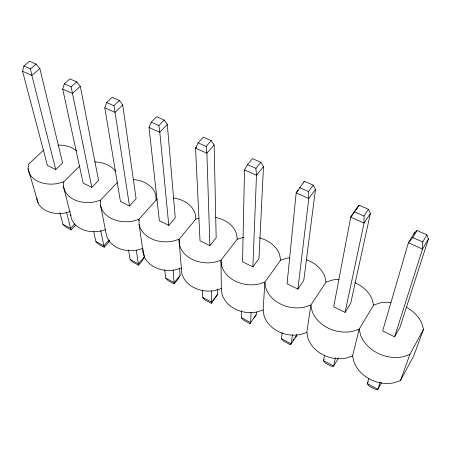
<?xml version="1.0" encoding="UTF-8"?>
<svg xmlns="http://www.w3.org/2000/svg" width="451" height="451" viewBox="0 0 451 451"><rect width="100%" height="100%" fill="white"/><g stroke="black" fill="none" stroke-linecap="round" stroke-linejoin="round"><path stroke-width="0.68" d="M143.023 248.321L137.031 250.091A26.868 20.684 -8.6 0 1 106.278 234.216L100.494 205.07L100.505 200.227L117.626 182.176M256.337 311.968L256.196 314.742L249.984 323.576L243.484 320.165L241.319 317.701L241.471 310.79M244.532 169.931L242.537 261.777L252.87 266.879L258.953 258.654L263.48 166.594L260.858 162.304L252.475 158.639L247.509 164.643L244.532 169.931L256.484 175.247L252.87 266.879M426.934 234.847L422.745 241.945L422.514 249.059L394.602 336.829L382.679 330.944L408.397 242.785L414.435 232.784L417.028 230.523L426.934 234.847L428.45 238.929L399.924 327.398L394.602 336.829M105.602 229.638L100.336 231.149A26.451 19.771 -10.7 0 1 70.824 215.916L70.863 214.608M249.984 323.576L250.666 322.595L251.077 312.267M70.824 215.916L63.529 186.545L63.726 181.9L79.686 166.024M338.989 279.394A31.92 25.995 13.4 0 0 332.41 280.06L326.028 282.1L310.874 305.079L306.838 332.421L300.586 334.495A29.349 24.478 8.5 0 1 264.015 315.621L263.147 309.989L264.855 282.14L280.623 260.171L286.943 258.214A30.848 25.053 7.6 0 1 289.48 257.825M38.177 203.108L28.092 168.787L28.458 164.322L43.679 149.991M296.809 334.309L296.628 335.674L291.284 343.848L290.286 344.694L283.504 341.142L281.531 338.746L282.163 332.477M164.79 269.805L165.709 278.132L168.206 280.714L174.199 283.859L173.122 270.188M292.372 334.839L291.284 343.848L281.531 338.746M297.88 289.091L308.794 198.502L308.467 191.54L313.191 185.158L304.34 181.296L296.183 192.893L287.056 283.752L297.88 289.091L303.743 280.494L315.486 189.397L313.191 185.158M324.528 355.247L323.491 360.704L325.25 363.016L332.331 366.725L333.667 366.032L338.47 358.083M356.876 209.038L357.147 207.663L359.109 205.216L368.461 209.303L370.389 213.47L350.681 303.382L345.071 312.385L333.717 306.781L350.72 217.14L357.147 207.663M335.397 357.891L333.667 366.032L323.491 360.704L324.184 359.582M345.071 312.385L364.053 223.07L363.991 216.029L368.461 209.303M406.312 307.176A33.239 26.857 19.2 0 1 421.651 322.927L423.545 329.196L413.668 356.008L400.494 380.497L394.106 382.758A31.559 26.107 21.1 0 1 353.984 362.052L352.575 355.895L359.154 329.14L373.614 305.085L380.063 302.954A33.239 26.857 19.2 0 1 390.904 302.446M22.55 71.235L23.892 66.004L29.552 61.263L36.086 64.121L39.857 68.546L62.61 162.907L55.744 169.593L47.434 165.489L22.55 71.235L31.863 75.379L55.744 169.593M368.862 378.31L367.306 383.638L368.839 385.859L376.235 389.737L377.944 389.207L381.552 382.69M414.035 234.125L414.435 232.784M62.689 89.084L64.307 83.83L69.866 78.874L76.715 81.868L80.306 86.282L98.583 180.451L91.835 187.407L83.176 183.129L62.689 89.084L72.459 93.425L91.835 187.407M380.261 381.929L377.944 389.207L367.306 383.638L368.304 381.879M202.409 290.495L202.747 297.513L205.081 300.039L211.322 303.309L211.716 302.209L217.41 294.655L217.286 289.023M400.494 380.497L409.869 354.418L423.545 329.196M104.807 107.806L106.712 102.54L112.152 97.348L119.346 100.488L122.74 104.886L136.101 198.744L129.488 205.989L120.445 201.524L104.807 107.806L115.056 112.367L129.488 205.989M149.039 127.475L151.265 122.193L156.57 116.747L164.136 120.051L167.298 124.42L175.259 217.839L168.798 225.387L159.361 220.731L149.039 127.475L159.812 132.261L168.798 225.387M109.458 240.174L108.46 242.48L104.22 247.182L98.673 244.279L95.905 241.595L93.701 231.47M198.136 142.866L195.554 148.154L200.013 240.795L209.884 245.665L216.17 237.79L214.146 144.963L211.243 140.627L203.283 137.155L198.136 142.866L206.124 146.389L206.896 153.193L209.884 245.665M143.982 254.099L144.371 256.844L142.685 260.283L138.525 265.16L132.763 262.138L130.125 259.505L128.524 249.922M303.5 182.858L304.059 181.815M179.571 268.418L180.163 275.375L178.269 278.791L174.199 283.859M428.45 238.929L422.514 249.059L408.397 242.785L412.795 237.559L417.028 230.523M217.41 294.655L211.322 303.309M290.286 344.694L291.774 342.416M292.896 340.702L294.013 338.994M370.389 213.47L364.053 223.07L350.72 217.14L359.109 205.216M253.84 318.096L256.196 314.742M315.486 189.397L308.794 198.502L296.183 192.893L298.297 190.08M243.512 237.35L237.26 239.227L220.945 260.255L214.518 262.217A29.253 23.018 -2 0 1 179.419 244.622L179.002 239.351L195.796 219.203L198.885 218.301M294.886 337.889L296.628 335.674M180.163 275.375L174.328 282.642L165.709 278.132M263.48 166.594L256.484 175.247L255.926 168.358L260.858 162.304M144.371 256.844L138.406 263.841L138.525 265.16M214.146 144.963L206.896 153.193L195.554 148.154L196.467 147.139M157.337 199.692L156.114 200.035L138.897 219.361L132.611 221.165A28.125 20.994 -8.1 0 1 100.494 205.07M206.124 146.389L211.243 140.627M109.018 240.062L103.871 245.767L104.22 247.182M59.921 212.799L62.977 224.361L65.863 227.078L71.202 229.88L75.509 225.342M74.922 223.876L70.644 228.375L71.202 229.88M167.298 124.42L159.812 132.261L158.853 125.541L164.136 120.051M122.74 104.886L115.056 112.367L113.928 105.72L119.346 100.488M80.306 86.282L72.459 93.425L71.173 86.863L64.307 83.83M71.173 86.863L76.715 81.868M39.857 68.546L31.863 75.379L30.442 68.896L23.892 66.004M30.442 68.896L36.086 64.121M409.869 354.418L403.155 356.752A33.239 26.857 19.2 0 1 360.682 335.471L359.154 329.14L352.507 331.372A31.92 25.995 13.4 0 1 312.086 311.111L310.874 305.079L304.301 307.21A30.848 25.053 7.6 0 1 265.78 287.907L264.855 282.14L258.355 284.186A29.975 24.05 2.4 0 1 221.604 265.769L220.945 260.255L221.356 288.539L221.988 293.934A28.548 23.553 2.8 0 0 256.957 311.979L263.147 309.989M352.575 355.895L346.25 358.06A30.341 25.335 14.9 0 1 307.965 338.306L306.838 332.421M221.356 288.539L215.234 290.45A27.889 22.595 -2 0 1 181.764 273.171L179.002 239.351L172.643 241.229A28.65 21.992 -5.5 0 1 139.088 224.412L138.897 219.361L139.088 220.742M181.353 268.001L175.298 269.839A27.342 21.631 -5.7 0 1 143.226 253.287L139.088 224.412M70.322 211.513L65.113 212.973A26.068 18.897 -12.4 0 1 36.762 198.344M63.726 181.9L57.587 183.568A27.24 19.105 -11.8 0 1 28.092 168.787M106.712 102.54L113.928 105.72M151.265 122.193L158.853 125.541M247.509 164.643L255.926 168.358M299.582 187.616L308.467 191.54M354.593 211.885L363.991 216.029M412.795 237.559L422.745 241.945M62.977 224.361L70.644 228.375L66.511 212.071M95.905 241.595L103.871 245.767L100.742 230.591M130.125 259.505L138.406 263.841L136.298 250.175M202.747 297.513L211.716 302.209L211.356 291.013M241.319 317.701L250.666 322.595M373.614 305.085L372.052 299.103A31.92 25.995 13.4 0 0 354.802 282.602M326.028 282.1L324.771 276.39A30.848 25.053 7.6 0 0 306.246 259.686M100.77 201.586L100.505 200.227L94.293 201.963A27.663 20.024 -10.2 0 1 63.529 186.545M280.623 260.171L279.648 254.714A29.975 24.05 2.4 0 0 259.325 237.857M237.26 239.227L236.538 234.001A29.253 23.018 -2 0 0 215.46 217.444M195.796 219.203L195.306 214.197A28.65 21.992 -5.5 0 0 173.46 198.028M156.114 200.035L155.837 195.238A28.125 20.994 -8.1 0 0 133.411 179.56M143.074 249.561L143.226 253.287M58.106 145.115A27.24 19.105 -11.8 0 1 76.709 150.944M94.642 161.932A27.663 20.024 -10.2 0 1 115.744 171.634"/></g></svg>
